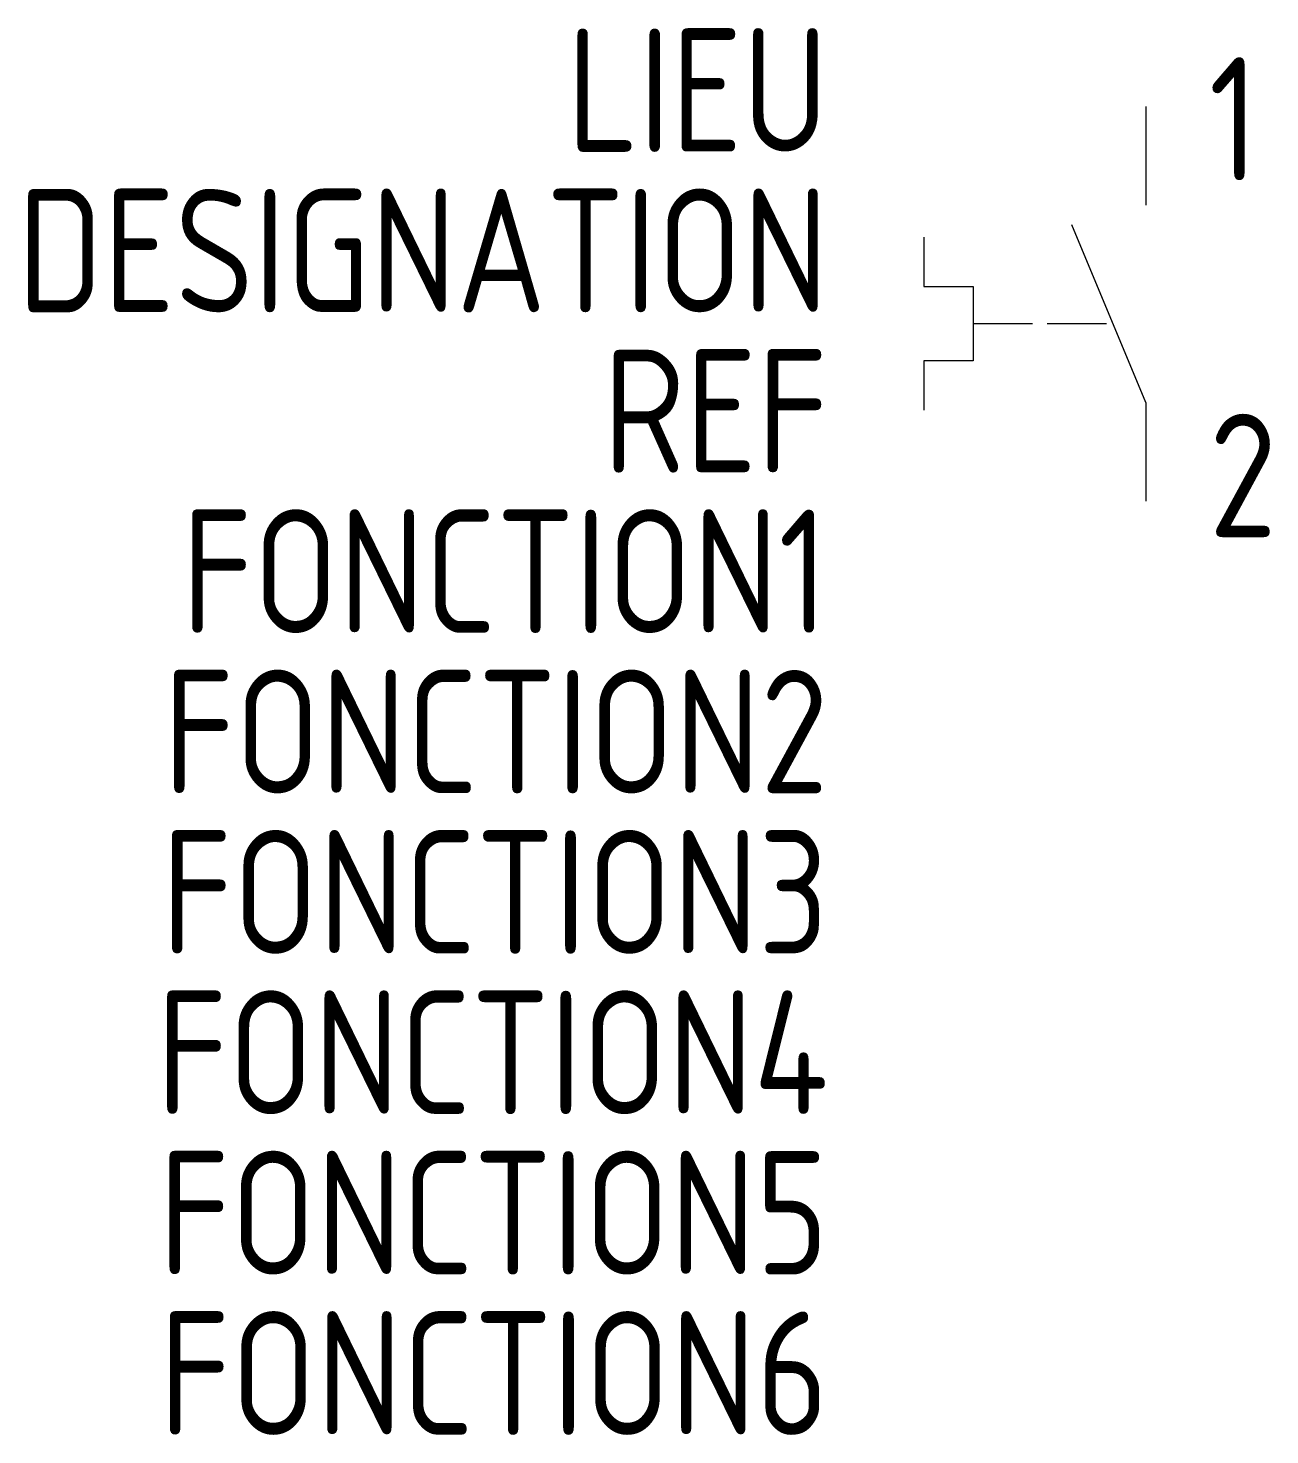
# Model space of a CAD drawing. Extents: x -1607.3 to -1582.1, y -906.5 to -878.
import ezdxf
from ezdxf.enums import TextEntityAlignment as Align

# ---------------------------------------------------------------- set-up
doc = ezdxf.new("R2010")
doc.units = 0
doc.linetypes.add('ACAD_ISO02W100', pattern=[15, 12, -3])
for name, color, linetype in [('SYMB_FIL', 3, 'CONTINUOUS'), ('SYMB_LIAISON', 1, 'ACAD_ISO02W100'), ('SYMB_REF_CONTACT', 2, 'CONTINUOUS'), ('SYMB_TXT_CONTACT', 2, 'CONTINUOUS'), ('SYMB_TXT_NOM', 3, 'CONTINUOUS')]:
    doc.layers.add(name, color=color, linetype=linetype)
doc.styles.add('NET2_5', font='isocp.shx', dxfattribs={"width": 0.9, "height": 2.5})

msp = doc.modelspace()

# ---------------------------------------------------------------- linework, layer by layer
at = {"layer": 'SYMB_FIL'}
for p, q in [((-1584.634, -879.593), (-1584.634, -881.593)), ((-1584.634, -885.593), (-1586.134, -881.993)), ((-1589.134, -882.243), (-1589.134, -883.243)), ((-1589.134, -883.243), (-1588.134, -883.243)), ((-1588.134, -883.243), (-1588.134, -884.743)), ((-1589.134, -884.743), (-1589.134, -885.743)), ((-1588.134, -884.743), (-1589.134, -884.743)), ((-1584.634, -885.593), (-1584.634, -887.593))]:
    msp.add_line(p, q, dxfattribs=at)
at = {"layer": 'SYMB_LIAISON', "ltscale": 0.1}
msp.add_line((-1588.134, -883.993), (-1585.301, -883.993), dxfattribs=at)

# ---------------------------------------------------------------- texts
at = {"layer": 'SYMB_REF_CONTACT', "style": 'NET2_5', "width": 0.9, "flags": 8}
msp.add_attdef('REF', text='', height=2.5, dxfattribs=at).set_placement((-1591.069, -887.012), align=Align.RIGHT)
at = {"layer": 'SYMB_TXT_CONTACT', "style": 'NET2_5', "width": 0.9, "flags": 8}
for tag, p, s in [('1', (-1583.359, -881.093), '13'), ('2', (-1583.359, -888.32), '14')]:
    msp.add_attdef(tag, p, s, height=2.5, dxfattribs=at)
at = {"layer": 'SYMB_TXT_NOM', "style": 'NET2_5', "width": 0.9, "flags": 8}
for tag, text, p in [('LIEU', '', (-1591.069, -880.512)), ('DESIGNATION', 'Q?', (-1591.069, -883.762)), ('FONCTION1', '', (-1591.069, -890.262)), ('FONCTION2', '', (-1591.069, -893.512)), ('FONCTION3', '', (-1591.069, -896.762)), ('FONCTION4', '', (-1591.069, -900.012)), ('FONCTION5', '', (-1591.069, -903.262)), ('FONCTION6', '', (-1591.069, -906.512))]:
    msp.add_attdef(tag, text=text, height=2.5, dxfattribs=at).set_placement(p, align=Align.RIGHT)

doc.saveas('drawing.dxf')
